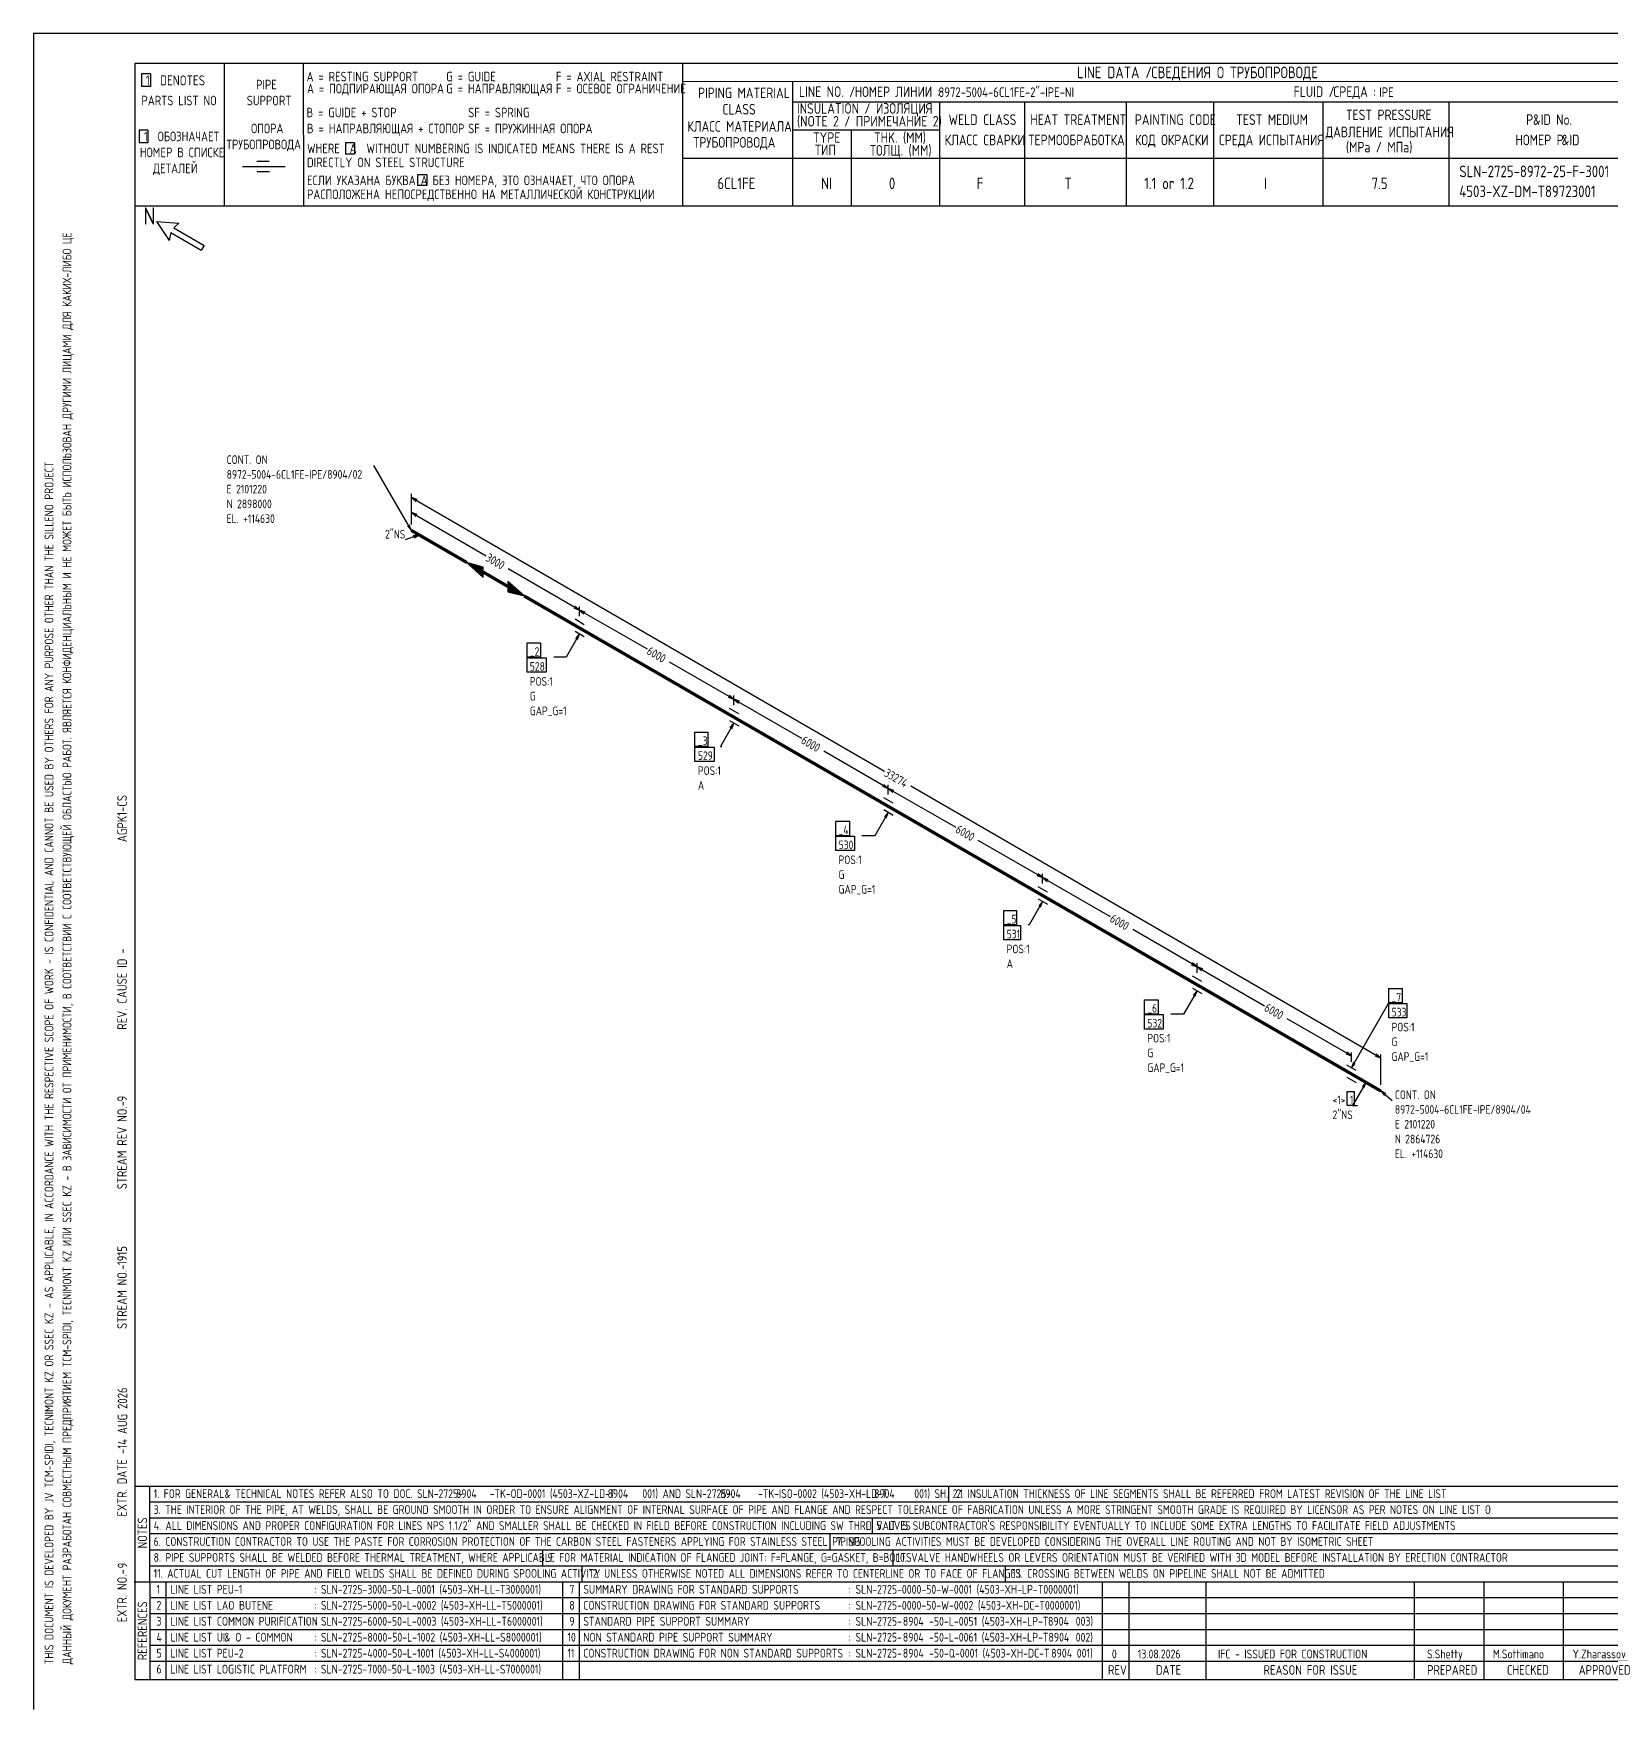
# Model space of a CAD drawing. Extents: x -1005 to 594, y -998 to 420.
# Drawn here: x 0 to 395.3, y 0 to 420 of the extents above; entities that cross this region are included whole.
import ezdxf

# ---------------------------------------------------------------- set-up
doc = ezdxf.new("R2010")
doc.units = 0
doc.styles.add('TTFN17', font='GOST type A')

msp = doc.modelspace()

# ---------------------------------------------------------------- linework, layer by layer
at = {"layer": 'GT_1', "flags": 128}
for points in [[(0, 420), (0, 0)], [(594, 420), (0, 420)], [(589.1, 412.5), (25.4, 412.5)], [(25.4, 412.5), (25.4, 7.5)], [(47.8, 412.5), (47.8, 376.7)], [(67.6, 412.5), (67.7, 376.7)], [(162.7, 412.5), (162.7, 376.7)], [(29.3, 409.9), (27.1, 409.9)], [(27.1, 409.9), (27.1, 406.7)], [(29.3, 409.9), (29.3, 406.7)], [(589.1, 408), (162.7, 407.9)], [(190.3, 407.8), (190.3, 376.7)], [(29.3, 406.7), (27.1, 406.7)], [(190.3, 402.9), (402.7, 402.9)], [(227.1, 402.9), (227.1, 376.7)], [(248.4, 402.9), (248.4, 376.8)], [(273.9, 402.9), (273.9, 376.7)], [(295.8, 402.9), (295.8, 376.7)], [(323.2, 402.9), (323.2, 376.7)], [(354.8, 402.9), (354.8, 376.8)], [(28.7, 395.8), (26.5, 395.8)], [(26.5, 395.8), (26.5, 392.6)], [(28.7, 395.8), (28.7, 392.6)], [(227.1, 395.8), (190.3, 395.8)], [(205, 395.8), (205, 376.7)], [(28.7, 392.6), (26.5, 392.6)], [(80.5, 392.6), (78.2, 392.6)], [(78.2, 392.6), (78.2, 389.8)], [(80.5, 392.6), (80.5, 389.8)], [(63.1, 386.6), (52.4, 386.6)], [(59.1, 387.9), (56, 387.9)], [(80.5, 389.8), (78.2, 389.8)], [(230.2, 388.7), (162.7, 388.7)], [(402.7, 388.7), (226.9, 388.7)], [(59.2, 385.3), (56.1, 385.3)], [(98.6, 384.6), (96.3, 384.6)], [(96.3, 384.6), (96.3, 381.9)], [(98.6, 384.6), (98.6, 381.9)], [(98.6, 381.9), (96.3, 381.9)], [(402.7, 376.7), (25.4, 376.7)], [(30.8, 372.9), (34, 368.1)], [(30.8, 372.9), (36.4, 372.5)], [(34.4, 370.1), (34, 368.1)], [(34.4, 370.1), (42, 365.7)], [(36.4, 372.5), (35.2, 371.3)], [(35.2, 371.3), (42.8, 366.9)], [(42.8, 366.9), (42, 365.7)], [(94.725, 295.475), (85.35, 311.75)], [(94.725, 296.975), (94.725, 304.625)], [(96.15, 303.2), (94.725, 303.725), (95.85, 302.75)], [(94.725, 303.725), (213.3, 235.175)], [(94.725, 296.975), (94.725, 300.875)], [(96.15, 299.45), (94.725, 299.975), (95.85, 299)], [(94.725, 299.975), (113.475, 289.1)], [(96.675, 294.35), (93.15, 293.075)], [(93.75, 296.6), (94.725, 295.475), (94.2, 296.9)], [(95.4, 293.6), (96.675, 294.35), (95.175, 294.125)], [(108.6, 287.45), (112.725, 283.7), (112.725, 286.25), (108.6, 287.45), (112.725, 283.85), (112.725, 286.175), (108.975, 287.225), (112.725, 284.075), (112.725, 285.95), (109.35, 287), (112.725, 284.225), (112.725, 285.8), (109.725, 286.775), (112.725, 284.375), (112.725, 285.65), (110.175, 286.55), (112.725, 284.525), (112.725, 285.5), (110.55, 286.325), (112.725, 284.75), (112.725, 285.275), (110.925, 286.1), (112.725, 284.9), (112.725, 285.125), (111.375, 285.875), (112.725, 285.05)], [(136.875, 275.525), (119.025, 285.875)], [(118.875, 281.45), (118.875, 280.1), (123, 279.05), (118.875, 282.65), (118.875, 280.25), (122.625, 279.275), (118.875, 282.575), (118.875, 280.475), (122.175, 279.5), (118.875, 282.35), (118.875, 280.625), (121.8, 279.8), (118.875, 282.2), (118.875, 280.775), (121.425, 279.95), (118.875, 282.05), (118.875, 280.925), (120.975, 280.25), (118.875, 281.9), (118.875, 281.15), (120.675, 280.4), (118.875, 281.675), (118.875, 281.3), (120.225, 280.7), (118.875, 281.525), (118.875, 281.45), (123, 279.05)], [(135.45, 276.05), (136.875, 275.525), (135.75, 276.5)], [(138.075, 271.85), (135.75, 273.2)], [(136.875, 274.025), (136.875, 276.425)], [(136.875, 274.025), (136.875, 276.425)], [(138.3, 275), (136.875, 275.525), (138, 274.55)], [(136.875, 275.525), (153.825, 265.775)], [(136.875, 269.525), (133.5, 263.675), (130.425, 263.675)], [(135.75, 270.2), (138.075, 268.85)], [(136.35, 268.1), (136.875, 269.525), (135.9, 268.4)], [(123.75, 267.275), (127.125, 267.275), (127.125, 263.675), (123.75, 263.675), (123.75, 267.275)], [(123.75, 263.525), (128.55, 263.525), (128.55, 259.925), (123.75, 259.925), (123.75, 263.525)], [(175.575, 253.175), (159.45, 262.475)], [(174.15, 253.7), (175.575, 253.175), (174.45, 254.15)], [(175.575, 251.675), (175.575, 254.075)], [(175.575, 251.675), (175.575, 254.075)], [(177, 252.65), (175.575, 253.175), (176.7, 252.2)], [(175.575, 253.175), (192.525, 243.425)], [(176.775, 249.5), (174.45, 250.85)], [(174.45, 247.85), (176.775, 246.5)], [(165.825, 244.925), (169.05, 244.925), (169.05, 241.325), (165.825, 241.325), (165.825, 244.925)], [(175.575, 247.175), (172.2, 241.325), (172.575, 241.325)], [(175.05, 245.75), (175.575, 247.175), (174.6, 246.05)], [(165.825, 241.175), (170.625, 241.175), (170.625, 237.575), (165.825, 237.575), (165.825, 241.175)], [(214.275, 230.825), (198.15, 240.125)], [(212.85, 231.35), (214.275, 230.825), (213.15, 231.8)], [(214.275, 229.325), (214.275, 231.725)], [(214.275, 229.325), (214.275, 231.725)], [(337.725, 163.25), (219.975, 231.35)], [(215.475, 227.15), (213.15, 228.5)], [(215.7, 230.3), (214.275, 230.825), (215.4, 229.85)], [(214.275, 230.825), (231.225, 221.075)], [(214.275, 224.825), (210.9, 218.975), (207.675, 218.975)], [(213.15, 225.5), (215.475, 224.15)], [(213.75, 223.4), (214.275, 224.825), (213.3, 223.7)], [(201.15, 222.575), (204.525, 222.575), (204.525, 218.975), (201.15, 218.975), (201.15, 222.575)], [(201.15, 218.825), (205.8, 218.825), (205.8, 215.225), (201.15, 215.225), (201.15, 218.825)], [(252.975, 208.475), (236.85, 217.775)], [(251.55, 209), (252.975, 208.475), (251.85, 209.45)], [(254.175, 204.8), (251.85, 206.15)], [(252.975, 206.975), (252.975, 209.375)], [(252.975, 206.975), (252.975, 209.375)], [(254.4, 207.95), (252.975, 208.475), (254.1, 207.5)], [(252.975, 208.475), (269.925, 198.725)], [(252.975, 202.475), (249.6, 196.625), (249.375, 196.625)], [(251.85, 203.15), (254.175, 201.8)], [(252.45, 201.05), (252.975, 202.475), (252, 201.35)], [(243.225, 200.225), (246.45, 200.225), (246.45, 196.625), (243.225, 196.625), (243.225, 200.225)], [(243.225, 196.475), (247.425, 196.475), (247.425, 192.875), (243.225, 192.875), (243.225, 196.475)], [(291.675, 186.125), (275.55, 195.425)], [(290.25, 186.65), (291.675, 186.125), (290.55, 187.1)], [(291.675, 184.625), (291.675, 187.025)], [(291.675, 184.625), (291.675, 187.025)], [(293.1, 185.6), (291.675, 186.125), (292.8, 185.15)], [(291.675, 186.125), (308.625, 176.375)], [(292.875, 182.45), (290.55, 183.8)], [(290.55, 180.8), (292.875, 179.45)], [(339.75, 180.65), (343.125, 180.65), (343.125, 177.05), (339.75, 177.05), (339.75, 180.65)], [(278.55, 177.875), (281.925, 177.875), (281.925, 174.275), (278.55, 174.275), (278.55, 177.875)], [(291.675, 180.125), (288.3, 174.275), (285.075, 174.275)], [(291.15, 178.7), (291.675, 180.125), (290.7, 179)], [(330.375, 160.775), (339.75, 177.05)], [(339.75, 176.9), (344.25, 176.9), (344.25, 173.3), (339.75, 173.3), (339.75, 176.9)], [(278.55, 174.125), (283.2, 174.125), (283.2, 170.525), (278.55, 170.525), (278.55, 174.125)], [(330.375, 163.775), (314.25, 173.075)], [(328.95, 164.3), (330.375, 163.775), (329.25, 164.75)], [(330.375, 162.275), (330.375, 164.675)], [(336.3, 163.775), (337.725, 163.25), (336.6, 164.225)], [(337.725, 156.5), (337.725, 164.15)], [(331.575, 160.1), (329.25, 161.45)], [(330.9, 162.2), (330.375, 160.775), (331.35, 161.9)], [(329.25, 158.45), (331.575, 157.1)], [(334.05, 157.175), (330.675, 151.325), (331.95, 151.325)], [(333.525, 155.75), (334.05, 157.175), (333.075, 156.05)], [(329.325, 154.85), (331.05, 154.85), (331.05, 151.325), (329.325, 151.325), (329.325, 154.85)], [(339, 154.25), (337.725, 155), (338.7, 153.875)], [(337.725, 155), (340.575, 152.6)], [(25.3, 56), (402.7, 56)], [(29.1, 56), (29.2, 7.5)], [(229.4, 56), (229.4, 52)], [(29.1, 52), (402.7, 52)], [(29.1, 48), (402.7, 48)], [(210.2, 48), (210.2, 44)], [(402.7, 44), (29.1, 44)], [(199.6, 44), (199.6, 40)], [(29.2, 40), (402.7, 40)], [(127.6, 40), (127.6, 36)], [(215.4, 40), (215.4, 36)], [(29.1, 36), (402.7, 36)], [(137.5, 36), (137.5, 32)], [(243.6, 36), (243.6, 32)], [(25.2, 32), (402.7, 32)], [(33.2, 32), (33.2, 7.6)], [(132.6, 32), (132.6, 7.6)], [(136.8, 32), (136.8, 7.6)], [(267.9, 32), (267.9, 7.5)], [(274.6, 32), (274.6, 7.5)], [(293.9, 32), (293.9, 7.5)], [(346.1, 32), (346.1, 7.5)], [(363.6, 32), (363.6, 7.5)], [(383.5, 32), (383.5, 7.5)], [(402.7, 28), (29.5, 28)], [(402.7, 24), (29.1, 24)], [(402.7, 20), (29.1, 20)], [(402.7, 16), (29.1, 16)], [(402.7, 12), (29.2, 12)], [(25.4, 7.5), (589.1, 7.5)], [(0, 0), (0, 0)]]:
    msp.add_lwpolyline(points, dxfattribs=at)
at = {"layer": 'GT_1', "const_width": 0.8, "flags": 128}
for points in [[(94.725, 295.475), (108.6, 287.45)], [(112.725, 285.05), (118.875, 281.45)], [(123, 279.05), (136.875, 271.025)], [(136.875, 271.025), (175.575, 248.675)], [(175.575, 248.675), (214.275, 226.325)], [(214.275, 226.325), (252.975, 203.975)], [(252.975, 203.975), (291.675, 181.625)], [(291.675, 181.625), (330.375, 159.275)], [(330.375, 159.275), (337.725, 155)]]:
    msp.add_lwpolyline(points, dxfattribs=at)

# ---------------------------------------------------------------- texts
at = {"layer": 'GT_1', "style": 'TTFN17'}
for s, height, p in [('LINE DATA /', 2.8875, (261.633, 408.8)), ('СВЕДЕНИЯ О ТРУБОПРОВОДЕ', 2.8875, (280.233, 408.8)), (' 1  DENOTES', 2.5025, (26.875, 407)), (' PIPE', 2.4062, (54.561, 406)), ('A = RESTING SUPPORT', 2.40625, (68.461, 408)), ('A = ПОДПИРАЮЩАЯ ОПОРА', 2.40625, (68.561, 405)), ('G = GUIDE', 2.4062, (103.461, 408)), ('G = НАПРАВЛЯЮЩАЯ', 2.40625, (103.461, 405)), ('F = AXIAL RESTRAINT', 2.40625, (130.961, 408)), ('F = ОСЕВОЕ ОГРАНИЧЕНИЕ', 2.40625, (130.961, 405)), ('PARTS LIST NO', 2.40625, (27.061, 402)), ('SUPPORT', 2.4062, (53.461, 402)), ('PIPING MATERIAL', 2.64687, (166.597, 403.8)), ('LINE NO. /', 2.6469, (191.897, 404.1)), ('НОМЕР ЛИНИИ :', 2.59875, (205.89, 404.1)), ('8972-5004-6CL1FE-2"-IPE-NI', 2.40625, (226.861, 404.1)), ('FLUID /', 2.6469, (315.897, 404.1)), ('СРЕДА :', 2.6469, (325.897, 404.1)), ('IPE', 2.4062, (337.361, 404.1)), ('B = GUIDE + STOP', 2.40625, (68.461, 399)), ('SF = SPRING', 2.40625, (108.961, 399)), ('CLASS', 2.6469, (172.697, 399.7)), ('(NOTE 2 / ПРИМЕЧАНИЕ 2)', 2.64687, (191.397, 396.7)), ('INSULATION / ИЗОЛЯЦИЯ', 2.64687, (191.397, 399.9)), ('WELD CLASS', 2.6469, (229.397, 397.1)), ('HEAT TREATMENT', 2.64687, (249.897, 397.1)), ('PAINTING CODE', 2.64687, (276.097, 397.1)), ('TEST MEDIUM', 2.64687, (301.497, 397.1)), ('TEST PRESSURE', 2.64687, (328.997, 398.3)), ('P', 2.647, (374.197, 397.1)), ('&ID No.', 2.6469, (375.908, 397.1)), (' 1  ОБОЗНАЧАЕТ', 2.40625, (26.461, 393)), ('ОПОРА', 2.4062, (54.561, 395)), ('B = НАПРАВЛЯЮЩАЯ + СТОПОР', 2.40625, (68.561, 395)), ('SF = ПРУЖИННАЯ ОПОРА', 2.40625, (108.961, 395)), ('КЛАСС МАТЕРИАЛА', 2.64687, (163.897, 395.4)), ('TYPE', 2.6469, (195.397, 392.6)), ('THK. (MM)', 2.6469, (210.697, 392.6)), ('ДАВЛЕНИЕ ИСПЫТАНИЯ', 2.64687, (323.897, 394)), ('НОМЕР В СПИСКЕ', 2.40625, (26.661, 389)), ('ТРУБОПРОВОДА', 2.40625, (48.361, 391)), ('WHERE  A  WITHOUT NUMBERING IS INDICATED MEANS THERE IS A REST', 2.40625, (68.561, 390)), ('ТРУБОПРОВОДА', 2.64687, (165.397, 391.4)), ('ТИП', 2.6469, (195.897, 389.5)), ('ТОЛЩ. (ММ)', 2.6469, (209.697, 389.4)), ('КЛАСС СВАРКИ', 2.64687, (228.397, 392)), ('ТЕРМООБРАБОТКА', 2.64687, (249.397, 392)), ('КОД ОКРАСКИ', 2.64687, (276.097, 392)), ('СРЕДА ИСПЫТАНИЯ', 2.64687, (297.197, 392)), ('(MPa / МПа)', 2.64687, (328.997, 390.2)), ('НОМЕР P', 2.6469, (371.497, 392)), ('&ID', 2.6469, (383.097, 392)), ('ДЕТАЛЕЙ', 2.4062, (29.961, 385)), ('DIRECTLY ON STEEL STRUCTURE', 2.40625, (68.561, 386.5)), ('SLN-2725-8972-25-F-3001', 2.8875, (357.433, 384)), ('ЕСЛИ УКАЗАНА БУКВА A БЕЗ НОМЕРА, ЭТО ОЗНАЧАЕТ, ЧТО ОПОРА', 2.40625, (68.561, 382)), ('6CL1FE', 2.8875, (171.433, 381)), ('NI', 2.8875, (197.433, 381)), ('0', 2.888, (214.433, 381)), ('F', 2.888, (236.433, 381)), ('T', 2.888, (258.433, 381)), ('1.1 or 1.2', 2.8875, (278.433, 381)), ('I', 2.888, (308.433, 381)), ('7.5', 2.8875, (335.433, 381)), ('РАСПОЛОЖЕНА НЕПОСРЕДСТВЕННО НА МЕТАЛЛИЧЕСКОЙ КОНСТРУКЦИИ', 2.40625, (68.561, 378.5)), ('4503-XZ-DM-T89723001', 2.8875, (357.433, 379)), ('N', 4.331, (27.55, 372.1)), ('CONT. ON', 2.1656, (48.424, 312.125)), ('8972-5004-6CL1FE-IPE/8904/02', 2.16562, (48.424, 308.428)), ('E 2101220', 2.1656, (48.424, 304.73)), ('N 2898000', 2.1656, (48.424, 301.033)), ('EL. +114630', 2.16562, (48.424, 297.335)), ('2"NS', 2.1656, (88.122, 293.45)), ('_2', 2.1656, (124.425, 264.05)), ('528', 2.1656, (124.425, 260.3)), ('POS:1', 2.1656, (124.425, 256.55)), ('G', 2.166, (124.425, 252.853)), ('GAP_G=1', 2.1656, (124.425, 249.155)), ('_3', 2.1656, (166.558, 241.7)), ('529', 2.1656, (166.558, 237.95)), ('POS:1', 2.1656, (166.558, 234.2)), ('A', 2.166, (166.558, 230.503)), ('_4', 2.1656, (201.825, 219.35)), ('530', 2.1656, (201.825, 215.6)), ('POS:1', 2.1656, (201.825, 211.85)), ('G', 2.166, (201.825, 208.153)), ('GAP_G=1', 2.1656, (201.825, 204.455)), ('_5', 2.1656, (243.958, 197)), ('531', 2.1656, (243.958, 193.25)), ('POS:1', 2.1656, (243.958, 189.5)), ('A', 2.166, (243.958, 185.803)), ('_6', 2.1656, (279.225, 174.65)), ('_7', 2.1656, (340.45, 177.425)), ('532', 2.1656, (279.225, 170.9)), ('533', 2.1656, (340.45, 173.675)), ('POS:1', 2.1656, (279.225, 167.15)), ('POS:1', 2.1656, (340.45, 169.925)), ('G', 2.166, (340.45, 166.228)), ('G', 2.166, (279.225, 163.453)), ('GAP_G=1', 2.1656, (340.45, 162.53)), ('GAP_G=1', 2.1656, (279.225, 159.755)), ('<1>', 2.1656, (325.647, 151.7)), ('1', 2.166, (330.005, 151.7)), ('CONT. ON', 2.1656, (341.275, 152.975)), ('8972-5004-6CL1FE-IPE/8904/04', 2.16562, (341.275, 149.278)), ('2"NS', 2.1656, (325.647, 147.95)), ('E 2101220', 2.1656, (341.275, 145.58)), ('N 2864726', 2.1656, (341.275, 141.883)), ('EL. +114630', 2.16562, (341.275, 138.185)), ('1. FOR GENERAL', 2.18487, (30.128, 53)), ('& TECHNICAL NOTES REFER ALSO TO DOC. SLN-2725-      -TK-OD-0001 (4503-XZ-LD-T      001) AND SLN-2725-      -TK-ISO-0002 (4503-XH-LD-T      001) SH. 2.1', 2.18487, (47.868, 53)), ('8904', 2.1849, (105.928, 53)), ('8904', 2.1849, (143.928, 53)), ('8904', 2.1849, (172.128, 53)), ('8904', 2.1849, (210.728, 53)), ('2. INSULATION THICKNESS OF LINE SEGMENTS SHALL BE REFERRED FROM LATEST REVISION OF THE LINE LIST', 2.18487, (231.328, 53)), ('3. THE INTERIOR OF THE PIPE, AT WELDS, SHALL BE GROUND SMOOTH IN ORDER TO ENSURE ALIGNMENT OF INTERNAL SURFACE OF PIPE AND FLANGE AND RESPECT TOLERANCE OF FABRICATION UNLESS A MORE STRINGENT SMOOTH GRADE IS REQUIRED BY LICENSOR AS PER NOTES ON LINE LIST O', 2.18487, (30.128, 49)), ('4. ALL DIMENSIONS AND PROPER CONFIGURATION FOR LINES NPS 1.1/2" AND SMALLER SHALL BE CHECKED IN FIELD BEFORE CONSTRUCTION INCLUDING SW THRD VALVES', 2.18487, (30.128, 45)), ("5. IT IS SUBCONTRACTOR'S RESPONSIBILITY EVENTUALLY TO INCLUDE SOME EXTRA LENGTHS TO FACILITATE FIELD ADJUSTMENTS", 2.18487, (211.328, 45)), ('6. CONSTRUCTION CONTRACTOR TO USE THE PASTE FOR CORROSION PROTECTION OF THE CARBON STEEL FASTENERS APPLYING FOR STAINLESS STEEL PIPING', 2.18487, (30.128, 41)), ('7. SPOOLING ACTIVITIES MUST BE DEVELOPED CONSIDERING THE OVERALL LINE ROUTING AND NOT BY ISOMETRIC SHEET', 2.18487, (201.328, 41)), ('8. PIPE SUPPORTS SHALL BE WELDED BEFORE THERMAL TREATMENT, WHERE APPLICABLE', 2.18487, (30.128, 37)), ('9. FOR MATERIAL INDICATION OF FLANGED JOINT: F=FLANGE, G=GASKET, B=BOLTS', 2.18487, (128.828, 37)), ('10. VALVE HANDWHEELS OR LEVERS ORIENTATION MUST BE VERIFIED WITH 3D MODEL BEFORE INSTALLATION BY ERECTION CONTRACTOR', 2.18487, (216.328, 37)), ('11. ACTUAL CUT LENGTH OF PIPE AND FIELD WELDS SHALL BE DEFINED DURING SPOOLING ACTIVITY', 2.18487, (30.128, 33)), ('12. UNLESS OTHERWISE NOTED ALL DIMENSIONS REFER TO CENTERLINE OR TO FACE OF FLANGES', 2.18487, (139.328, 33)), ('13. CROSSING BETWEEN WELDS ON PIPELINE SHALL NOT BE ADMITTED', 2.18487, (245.328, 33)), ('1', 2.214, (30.832, 29)), ('LINE LIST PEU-1', 2.21375, (34.332, 29)), (': SLN-2725-3000-50-L-0001 (4503-XH-LL-T3000001)', 2.21375, (70.332, 29)), ('7', 2.214, (134.332, 29)), ('SUMMARY DRAWING FOR STANDARD SUPPORTS', 2.21375, (137.832, 29)), (': SLN-2725-0000-50-W-0001 (4503-XH-LP-T0000001)', 2.21375, (204.332, 29)), ('2', 2.214, (30.832, 25)), ('LINE LIST LAO BUTENE', 2.21375, (34.332, 25)), (': SLN-2725-5000-50-L-0002 (4503-XH-LL-T5000001)', 2.21375, (70.332, 25)), ('8', 2.214, (134.332, 25)), ('CONSTRUCTION DRAWING FOR STANDARD SUPPORTS', 2.21375, (137.832, 25)), (': SLN-2725-0000-50-W-0002 (4503-XH-DC-T0000001)', 2.21375, (204.332, 25)), ('3', 2.214, (30.832, 21)), ('LINE LIST COMMON PURIFICATION', 2.21375, (34.332, 21)), (': SLN-2725-6000-50-L-0003 (4503-XH-LL-T6000001)', 2.21375, (70.332, 21)), ('9', 2.214, (134.332, 21)), ('STANDARD PIPE SUPPORT SUMMARY', 2.21375, (137.832, 21)), (': SLN-2725-      -50-L-0051 (4503-XH-LP-T      003)', 2.21375, (204.332, 21)), ('8904', 2.2138, (217.932, 21)), ('8904', 2.2138, (254.332, 21)), ('4', 2.214, (30.832, 17)), ('LINE LIST UI', 2.21375, (34.332, 17)), ('& O - COMMON', 2.21375, (47.849, 17)), (': SLN-2725-8000-50-L-1002 (4503-XH-LL-S8000001)', 2.21375, (70.332, 17)), ('10', 2.2138, (133.832, 17)), ('NON STANDARD PIPE SUPPORT SUMMARY', 2.21375, (137.832, 17)), (': SLN-2725-      -50-L-0061 (4503-XH-LP-T      002)', 2.21375, (204.332, 17)), ('8904', 2.2138, (217.932, 17)), ('8904', 2.2138, (254.432, 17)), ('5', 2.214, (30.832, 13)), ('LINE LIST PEU-2', 2.21375, (34.332, 13)), (': SLN-2725-4000-50-L-1001 (4503-XH-LL-S4000001)', 2.21375, (70.332, 13)), ('11', 2.2138, (133.832, 13)), ('CONSTRUCTION DRAWING FOR NON STANDARD SUPPORTS', 2.21375, (137.832, 13)), (': SLN-2725-      -50-Q-0001 (4503-XH-DC-T      001)', 2.21375, (204.332, 13)), ('8904', 2.2138, (217.932, 13)), ('8904', 2.2138, (255.132, 13)), ('0', 2.214, (270.332, 12.8)), ('13.08.2026', 2.2138, (276.832, 12.8)), ('IFC - ISSUED FOR CONSTRUCTION', 2.21375, (296.932, 12.8)), ('S.Shetty', 2.2138, (349.332, 12.8)), ('M.Sottimano', 2.21375, (365.832, 12.8)), ('Y.Zharassov', 2.21375, (385.832, 12.8)), ('6', 2.214, (30.832, 9)), ('LINE LIST LOGISTIC PLATFORM', 2.21375, (34.332, 9)), (': SLN-2725-7000-50-L-1003 (4503-XH-LL-S7000001)', 2.21375, (70.332, 9)), ('REV', 2.4062, (269.361, 8.7)), ('DATE', 2.4062, (281.361, 8.7)), ('REASON FOR ISSUE', 2.40625, (308.361, 8.7)), ('PREPARED', 2.4062, (349.361, 8.7)), ('CHECKED', 2.4062, (369.361, 8.7)), ('APPROVED', 2.4062, (387.361, 8.7))]:
    msp.add_text(s, height=height, dxfattribs=at).set_placement(p)
for s, height, rotation, p in [('ДАННЫЙ ДОКУМЕНТ РАЗРАБОТАН СОВМЕСТНЫМ ПРЕДПРИЯТИЕМ TCM-SPIDI, TECNIMONT KZ ИЛИ SSEC KZ - В ЗАВИСИМОСТИ ОТ ПРИМЕНИМОСТИ, В СООТВЕТСТВИИ С СООТВЕТСТВУЮЩЕЙ ОБЛАСТЬЮ РАБОТ. ЯВЛЯЕТСЯ КОНФИДЕНЦИАЛЬНЫМ И НЕ МОЖЕТ БЫТЬ ИСПОЛЬЗОВАН ДРУГИМИ ЛИЦАМИ ДЛЯ КАКИХ-ЛИБО ЦЕ', 2.21375, 90, (9.5, 11.332)), ('THIS DOCUMENT IS DEVELOPED BY JV TCM-SPIDI, TECNIMONT KZ OR SSEC KZ - AS APPLICABLE, IN ACCORDANCE WITH THE RESPECTIVE SCOPE OF WORK - IS CONFIDENTIAL AND CANNOT BE USED BY OTHERS FOR ANY PURPOSE OTHER THAN THE SILLENO PROJECT', 2.21375, 90, (5, 11.332)), ('3000', 2.1656, -30, (113.161, 287.975)), ('6000', 2.1656, -30, (153.519, 264.613)), ('6000', 2.1656, -30, (192.219, 242.263)), ('33274', 2.1656, -30, (213.047, 234.024)), ('AGPK1-CS', 2.4062, 90, (23.4, 217.361)), ('6000', 2.1656, -30, (230.919, 219.913)), ('6000', 2.1656, -30, (269.619, 197.563)), ('REV. CAUSE ID -', 2.40625, 90, (23.4, 170.361)), ('6000', 2.1656, -30, (308.319, 175.213)), ('STREAM REV NO.-', 2.40625, 90, (23.4, 130.361)), ('9', 2.406, 90, (23.4, 152.361)), ('1915', 2.4062, 90, (23.4, 111.361)), ('STREAM NO.-', 2.40625, 90, (23.4, 95.361)), ('14 AUG 2026', 2.40625, 90, (23.5, 65.361)), ('EXTR. DATE -', 2.40625, 90, (23.4, 48.361)), ('NOTES', 2.4062, 90, (28.5, 40.361)), ('EXTR. NO.-', 2.4062, 90, (23.4, 21.861)), ('9', 2.406, 90, (23.5, 35.361)), ('REFERENCES', 2.4062, 90, (28.5, 12.361))]:
    msp.add_text(s, height=height, rotation=rotation, dxfattribs=at).set_placement(p)

doc.saveas('drawing.dxf')
